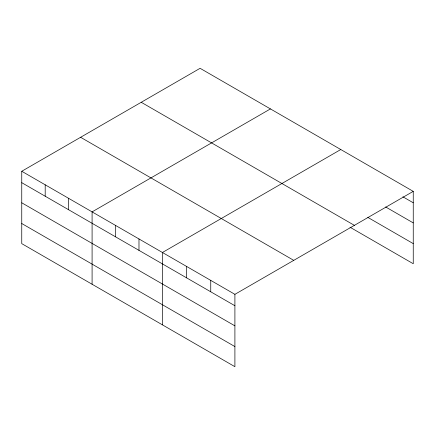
<?xml version="1.0" encoding="UTF-8"?>
<svg xmlns="http://www.w3.org/2000/svg" width="435" height="435" viewBox="0 0 435 435"><rect width="100%" height="100%" fill="white"/><g stroke="black" fill="none" stroke-linecap="round" stroke-linejoin="round"><path stroke-width="0.65" d="M234.905 325.858L234.905 294.332L21.75 171.27L21.75 243.633L234.905 366.694L234.905 325.858L21.75 202.797M21.75 171.27L200.095 68.306L413.25 191.367L413.25 263.73L349.979 227.2M270.434 108.913L92.09 211.883L92.09 284.245M340.779 149.526L162.434 252.49L162.434 324.853M234.905 294.332L413.25 191.367M402.897 196.799L413.25 202.781M385.644 206.951L413.25 222.894M367.809 217.38L413.25 243.616M141.239 102.285L354.394 225.346M80.605 137.291L293.761 260.353M21.75 182.684L234.905 305.745M21.75 223.519L234.905 346.581M210.747 280.385L210.747 291.798M186.588 266.438L186.588 277.851M138.982 238.956L138.982 250.364M115.536 225.417L115.536 236.83M68.643 198.344L68.643 209.757M45.197 184.81L45.197 196.218"/></g></svg>
